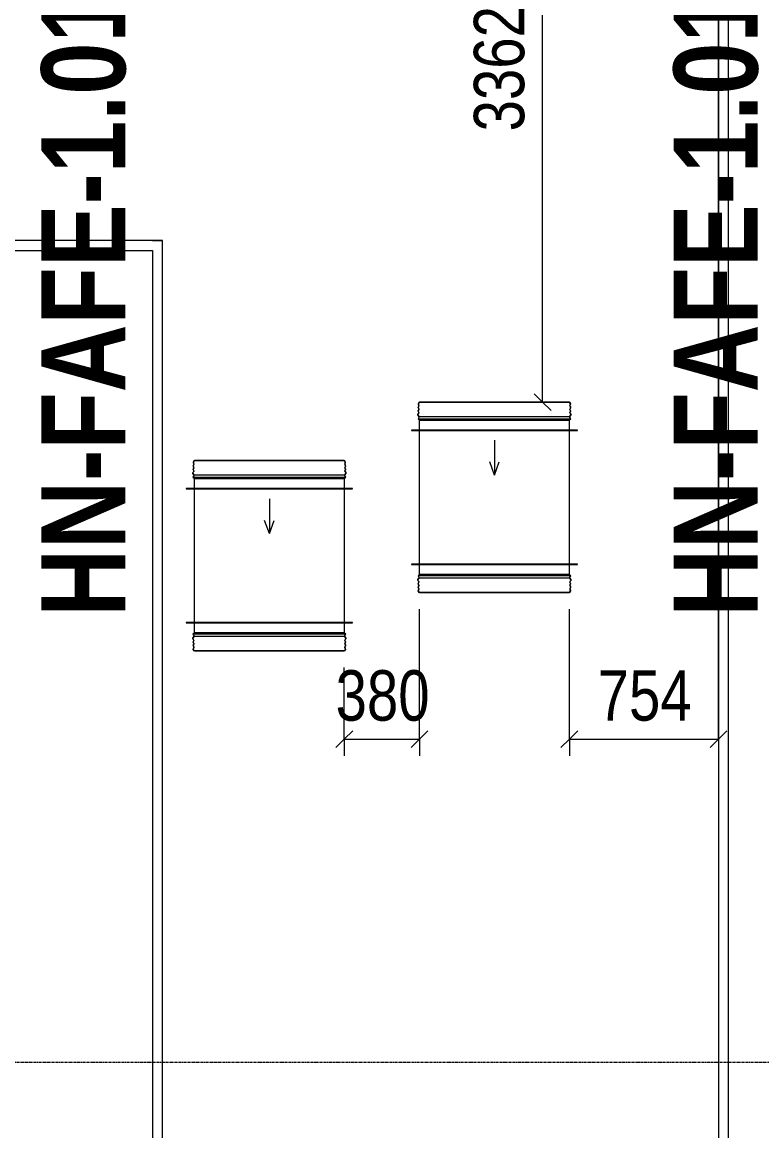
# Model space of a CAD drawing. Header units: millimetres. Extents: x -22227 to 20164, y 15335 to 61747.
# Drawn here: x 5268 to 9008, y 51092 to 56696 of the extents above; entities that cross this region are included whole.
import ezdxf

# ---------------------------------------------------------------- set-up
doc = ezdxf.new("R2010")
doc.units = ezdxf.units.MM
doc.linetypes.add('Grid Line', pattern=[22.225, 12.7, -3.175, 3.175, -3.175])
for name, color, linetype, lineweight in [('A-ANNO-DIMS', 7, 'Continuous', 9), ('A-ANNO-DIMS-170', 7, 'Continuous', 9), ('A-DETL-THIN', 7, 'Continuous', 9), ('A-WALL', 7, 'Continuous', 9), ('G-ANNO-TEXT', 7, 'Continuous', 9), ('M-EQPM', 7, 'Continuous', 5), ('S-GRID', 7, 'Continuous', 9)]:
    doc.layers.add(name, color=color, linetype=linetype, lineweight=lineweight)
doc.styles.add('Arial_4', font='arial.ttf', dxfattribs={"width": 0.8, "height": 255})
doc.styles.add('Arial_B', font='arialbd.ttf', dxfattribs={"width": 0.8, "height": 425})
doc.dimstyles.new('AK_DIM_2_0_Arial_đỏ', dxfattribs={"dimscale": 304.8, "dimtxt": 260.166147, "dimasz": 0.278871, "dimexe": 0.278871, "dimexo": 0.278871, "dimgap": 0.055774, "dimtad": 1, "dimdec": 0, "dimzin": 0, "dimdsep": 46, "dimtxsty": 'Arial_4', "dimblk1": 'OBLIQUE', "dimblk2": 'OBLIQUE', "dimsah": 1, "dimcen": 0.09, "dimadec": 0, "dimazin": 0, "dimtfac": 1, "dimtdec": 4, "dimtix": 1, "dimtmove": 0, "dimatfit": 3, "dimfxl": 1, "dimtvp": 1, "dimtolj": 1, "dimtzin": 0, "dimarcsym": 2})

# ---------------------------------------------------------------- blocks, each defined once
blk = doc.blocks.new('AK-SGS-M3-A_rvt-1-MẶT BẰNG BỐ TRÍ THIẾT BỊ')
at = {"layer": 'A-WALL', "color": 253, "true_color": 0xaaaaaa}
for p, q in [((8788.9, 58116.9), (8788.9, 45066.9)), ((8838.9, 46716.5), (8838.9, 57756.9)), ((5926.4, 55591.9), (3067.8, 55591.9)), ((5976.4, 55591.9), (5926.4, 55591.9)), ((5976.4, 49826.9), (5976.4, 55591.9)), ((3067.8, 55541.9), (5926.4, 55541.9)), ((5926.4, 55541.9), (5926.4, 46393.2))]:
    blk.add_line(p, q, dxfattribs=at)
at = {"layer": 'A-WALL', "color": 254, "true_color": 0xcccccc}
for p, q in [((8788.9, 58116.9), (8788.9, 45066.9)), ((8838.9, 46716.5), (8838.9, 57756.9)), ((5926.4, 55591.9), (3067.8, 55591.9)), ((5926.4, 55591.9), (5976.4, 55591.9)), ((5976.4, 49826.9), (5976.4, 55591.9)), ((3067.8, 55541.9), (5926.4, 55541.9)), ((5926.4, 55541.9), (5926.4, 46393.2))]:
    blk.add_line(p, q, dxfattribs=at)
blk = doc.blocks.new('03_DSC_Fan _axial_ - 760X780-1828072-MẶT BẰNG BỐ TRÍ THIẾT BỊ')
at = {"layer": 'M-EQPM', "color": 4, "true_color": 0x00ffff}
for p, q in [((52, 420), (50, 420)), ((50, 420), (50, -420)), ((50, 420), (50, -420)), ((52, -420), (52, 420)), ((52, -420), (52, 420)), ((730, 420), (728, 420)), ((728, 420), (728, -420)), ((728, 420), (728, -420)), ((730, -420), (730, 420)), ((730, -420), (730, 420)), ((-90.6, -380.4), (-90.6, 380.4)), ((-90.6, -380.4), (-90.6, 380.4)), ((-90.6, 379), (-90.6, -379)), ((-90.6, 379), (-90.6, -379)), ((-7.2, 386.2), (-17.4, 380.4)), ((-17.4, 380.4), (-17.4, -380.4)), ((-17.4, 380.4), (-17.4, -380.4)), ((0, 379), (-7.2, 386.2)), ((-7.2, -386.2), (-7.2, 386.2)), ((-7.2, -386.2), (-7.2, 386.2)), ((780, 380), (0, 380)), ((0, 380), (0, -380)), ((0, 380), (0, -380)), ((0, 379), (0, -379)), ((0, 379), (0, -379)), ((0, -378), (0, 378)), ((0, -378), (0, 378)), ((50, -379), (50, 379)), ((50, -379), (50, 379)), ((52, 379), (52, -379)), ((52, 379), (52, -379)), ((728, -379), (728, 379)), ((728, -379), (728, 379)), ((730, 379), (730, -379)), ((730, 379), (730, -379)), ((787.2, 386.2), (780, 379)), ((780, -380), (780, 380)), ((780, -380), (780, 380)), ((780, -379), (780, 379)), ((780, -379), (780, 379)), ((780, 378), (780, -378)), ((780, 378), (780, -378)), ((797.4, 380.4), (787.2, 386.2)), ((787.2, 386.2), (787.2, -386.2)), ((787.2, 386.2), (787.2, -386.2)), ((797.4, -380.4), (797.4, 380.4)), ((797.4, -380.4), (797.4, 380.4)), ((870.6, 380.4), (870.6, -380.4)), ((870.6, 380.4), (870.6, -380.4)), ((870.6, -379), (870.6, 379)), ((870.6, -379), (870.6, 379)), ((102, 0), (277.3, 0)), ((277.3, 0), (211.5, 23.9)), ((277.3, 0), (211.5, -23.9)), ((-17.4, -380.4), (-7.2, -386.2)), ((-7.2, -386.2), (0, -379)), ((0, -380), (780, -380)), ((780, -379), (787.2, -386.2)), ((787.2, -386.2), (797.4, -380.4)), ((50, -420), (52, -420)), ((728, -420), (730, -420))]:
    blk.add_line(p, q, dxfattribs=at)
at = {"layer": 'M-EQPM', "color": 4, "true_color": 0x00ffff, "flags": 128}
for points in [[(-90.6, 380.4), (-83, 384.1), (-77.7, 383.5), (-74.7, 382.2), (-72.9, 381.8), (-70.9, 382.5), (-68.4, 384), (-65.1, 384.9), (-61.3, 384.3), (-57.4, 382.9), (-54.2, 381.9), (-52.1, 382.2), (-50.4, 383.4), (-48.5, 384.7), (-45.8, 385.1), (-42.3, 383.7), (-38.9, 381.9), (-36.8, 381.6), (-34.9, 382.9), (-32.2, 385.6), (-29.5, 387.5), (-26, 386.4), (-17.4, 380.4)], [(-17.4, 380.4), (-26, 386.4), (-29.5, 387.5), (-32.2, 385.6), (-34.9, 382.9), (-36.8, 381.6), (-38.9, 381.9), (-42.3, 383.7), (-45.8, 385.1), (-48.5, 384.7), (-50.4, 383.4), (-52.1, 382.2), (-54.2, 381.9), (-57.4, 382.9), (-61.3, 384.3), (-65.1, 384.9), (-68.4, 384), (-70.9, 382.5), (-72.9, 381.8), (-74.7, 382.2), (-77.7, 383.5), (-83, 384.1), (-90.6, 380.4)], [(-50.8, 383.1), (-49.4, 384.2), (-48.6, 384.7), (-47.9, 385), (-47.2, 385.1), (-46.6, 385.2), (-45.9, 385.1), (-44.5, 384.8), (-37.4, 381.5), (-37, 381.5), (-36.5, 381.7), (-36.1, 381.9), (-35.2, 382.7), (-31.1, 386.5), (-30.1, 387.2), (-29.8, 387.4)], [(797.4, 380.4), (806.1, 386.4), (809.6, 387.5), (812.3, 385.5), (815, 382.9), (816.9, 381.5), (819, 381.9), (822.4, 383.8), (826, 385.1), (828.6, 384.7), (830.5, 383.3), (832.2, 382.2), (834.4, 381.9), (837.7, 383), (841.6, 384.4), (845.4, 384.9), (848.6, 383.9), (851.1, 382.4), (853, 381.7), (854.9, 382.4), (858, 383.9), (863.2, 384.7), (870.6, 380.4)], [(870.6, 380.4), (863.2, 384.7), (858, 383.9), (854.9, 382.4), (853, 381.7), (851.1, 382.4), (848.6, 383.9), (845.4, 384.9), (841.6, 384.4), (837.7, 383), (834.4, 381.9), (832.2, 382.2), (830.5, 383.3), (828.6, 384.7), (826, 385.1), (822.4, 383.8), (819, 381.9), (816.9, 381.5), (815, 382.9), (812.3, 385.5), (809.6, 387.5), (806.1, 386.4), (797.4, 380.4)], [(834.4, 381.9), (835.9, 382.3), (840.9, 384.2), (844.1, 384.9), (846, 384.8), (847.6, 384.3), (851.2, 382.4), (852.3, 381.9), (852.8, 381.7), (853.2, 381.8), (853.7, 381.9), (855.9, 382.9), (858.2, 384), (859.2, 384.4)], [(-17.4, -380.4), (-26, -386.4), (-29.5, -387.5), (-32.2, -385.6), (-34.9, -382.9), (-36.8, -381.6), (-38.9, -381.9), (-42.3, -383.7), (-45.8, -385.1), (-48.5, -384.7), (-50.4, -383.4), (-52.1, -382.2), (-54.2, -381.9), (-57.4, -382.9), (-61.3, -384.3), (-65.1, -384.9), (-68.4, -384), (-70.9, -382.5), (-72.9, -381.8), (-74.7, -382.2), (-77.7, -383.5), (-83, -384.1), (-90.6, -380.4)], [(-90.6, -380.4), (-83, -384.1), (-77.7, -383.5), (-74.7, -382.2), (-72.9, -381.8), (-70.9, -382.5), (-68.4, -384), (-65.1, -384.9), (-61.3, -384.3), (-57.4, -382.9), (-54.2, -381.9), (-52.1, -382.2), (-50.4, -383.4), (-48.5, -384.7), (-45.8, -385.1), (-42.3, -383.7), (-38.9, -381.9), (-36.8, -381.6), (-34.9, -382.9), (-32.2, -385.6), (-29.5, -387.5), (-26, -386.4), (-17.4, -380.4)], [(-50.8, -383.1), (-49.4, -384.2), (-48.6, -384.7), (-47.9, -385), (-47.2, -385.1), (-46.6, -385.2), (-45.9, -385.1), (-44.5, -384.8), (-37.4, -381.5), (-37, -381.5), (-36.5, -381.7), (-36.1, -381.9), (-35.2, -382.7), (-31.1, -386.5), (-30.1, -387.2), (-29.8, -387.4)], [(870.6, -380.4), (863.2, -384.7), (858, -383.9), (854.9, -382.4), (853, -381.7), (851.1, -382.4), (848.6, -383.9), (845.4, -384.9), (841.6, -384.4), (837.7, -383), (834.4, -381.9), (832.2, -382.2), (830.5, -383.3), (828.6, -384.7), (826, -385.1), (822.4, -383.8), (819, -381.9), (816.9, -381.5), (815, -382.9), (812.3, -385.5), (809.6, -387.5), (806.1, -386.4), (797.4, -380.4)], [(797.4, -380.4), (806.1, -386.4), (809.6, -387.5), (812.3, -385.5), (815, -382.9), (816.9, -381.5), (819, -381.9), (822.4, -383.8), (826, -385.1), (828.6, -384.7), (830.5, -383.3), (832.2, -382.2), (834.4, -381.9), (837.7, -383), (841.6, -384.4), (845.4, -384.9), (848.6, -383.9), (851.1, -382.4), (853, -381.7), (854.9, -382.4), (858, -383.9), (863.2, -384.7), (870.6, -380.4)], [(834.4, -381.9), (835.9, -382.3), (840.9, -384.2), (844.1, -384.9), (846, -384.8), (847.6, -384.3), (851.2, -382.4), (852.3, -381.9), (852.8, -381.7), (853.2, -381.8), (853.7, -381.9), (855.9, -382.9), (858.2, -384), (859.2, -384.4)]]:
    blk.add_lwpolyline(points, dxfattribs=at)
blk = doc.blocks.new('03_DSC_Fan _axial_ - 760X780-V164-MẶT BẰNG BỐ TRÍ THIẾT BỊ')
at = {"layer": 'A-DETL-THIN', "color": 4, "true_color": 0x00ffff}
for p, q in [((-30.1, 387.2), (-29.8, 387.4)), ((-30.1, -387.2), (-29.8, -387.4))]:
    blk.add_line(p, q, dxfattribs=at)
at = {"layer": 'M-EQPM', "color": 4, "true_color": 0x00ffff}
for p, q in [((52, 420), (50, 420)), ((50, 420), (50, -420)), ((50, 420), (50, -420)), ((52, -420), (52, 420)), ((52, -420), (52, 420)), ((730, 420), (728, 420)), ((728, 420), (728, -420)), ((728, 420), (728, -420)), ((730, -420), (730, 420)), ((730, -420), (730, 420)), ((-90.6, -380.4), (-90.6, 380.4)), ((-90.6, -380.4), (-90.6, 380.4)), ((-90.6, 379), (-90.6, -379)), ((-90.6, 379), (-90.6, -379)), ((-7.2, 386.2), (-17.4, 380.4)), ((-17.4, 380.4), (-17.4, -380.4)), ((-17.4, 380.4), (-17.4, -380.4)), ((0, 379), (-7.2, 386.2)), ((-7.2, -386.2), (-7.2, 386.2)), ((-7.2, -386.2), (-7.2, 386.2)), ((780, 380), (0, 380)), ((0, 380), (0, -380)), ((0, 380), (0, -380)), ((0, 379), (0, -379)), ((0, 379), (0, -379)), ((0, -378), (0, 378)), ((0, -378), (0, 378)), ((50, -379), (50, 379)), ((50, -379), (50, 379)), ((52, 379), (52, -379)), ((52, 379), (52, -379)), ((728, -379), (728, 379)), ((728, -379), (728, 379)), ((730, 379), (730, -379)), ((730, 379), (730, -379)), ((787.2, 386.2), (780, 379)), ((780, -380), (780, 380)), ((780, -380), (780, 380)), ((780, -379), (780, 379)), ((780, -379), (780, 379)), ((780, 378), (780, -378)), ((780, 378), (780, -378)), ((797.4, 380.4), (787.2, 386.2)), ((787.2, 386.2), (787.2, -386.2)), ((787.2, 386.2), (787.2, -386.2)), ((797.4, -380.4), (797.4, 380.4)), ((797.4, -380.4), (797.4, 380.4)), ((870.6, 380.4), (870.6, -380.4)), ((870.6, 380.4), (870.6, -380.4)), ((870.6, -379), (870.6, 379)), ((870.6, -379), (870.6, 379)), ((102, 0), (277.3, 0)), ((277.3, 0), (211.5, 23.9)), ((277.3, 0), (211.5, -23.9)), ((-17.4, -380.4), (-7.2, -386.2)), ((-7.2, -386.2), (0, -379)), ((0, -380), (780, -380)), ((780, -379), (787.2, -386.2)), ((787.2, -386.2), (797.4, -380.4)), ((50, -420), (52, -420)), ((728, -420), (730, -420))]:
    blk.add_line(p, q, dxfattribs=at)
at = {"layer": 'M-EQPM', "color": 4, "true_color": 0x00ffff, "flags": 128}
for points in [[(-90.6, 380.4), (-83, 384.1), (-77.7, 383.5), (-74.7, 382.2), (-72.9, 381.8), (-70.9, 382.5), (-68.4, 384), (-65.1, 384.9), (-61.3, 384.3), (-57.4, 382.9), (-54.2, 381.9), (-52.1, 382.2), (-50.4, 383.4), (-48.5, 384.7), (-45.8, 385.1), (-42.3, 383.7), (-38.9, 381.9), (-36.8, 381.6), (-34.9, 382.9), (-32.2, 385.6), (-29.5, 387.5), (-26, 386.4), (-17.4, 380.4)], [(-17.4, 380.4), (-26, 386.4), (-29.5, 387.5), (-32.2, 385.6), (-34.9, 382.9), (-36.8, 381.6), (-38.9, 381.9), (-42.3, 383.7), (-45.8, 385.1), (-48.5, 384.7), (-50.4, 383.4), (-52.1, 382.2), (-54.2, 381.9), (-57.4, 382.9), (-61.3, 384.3), (-65.1, 384.9), (-68.4, 384), (-70.9, 382.5), (-72.9, 381.8), (-74.7, 382.2), (-77.7, 383.5), (-83, 384.1), (-90.6, 380.4)], [(-50.8, 383.1), (-49.4, 384.2), (-48.6, 384.7), (-47.9, 385), (-47.2, 385.1), (-46.6, 385.2), (-45.9, 385.1), (-44.5, 384.8), (-37.4, 381.5), (-37, 381.5), (-36.5, 381.7), (-36.1, 381.9), (-35.2, 382.7), (-31.1, 386.5), (-30.1, 387.2), (-29.8, 387.4)], [(797.4, 380.4), (806.1, 386.4), (809.6, 387.5), (812.3, 385.5), (815, 382.9), (816.9, 381.5), (819, 381.9), (822.4, 383.8), (826, 385.1), (828.6, 384.7), (830.5, 383.3), (832.2, 382.2), (834.4, 381.9), (837.7, 383), (841.6, 384.4), (845.4, 384.9), (848.6, 383.9), (851.1, 382.4), (853, 381.7), (854.9, 382.4), (858, 383.9), (863.2, 384.7), (870.6, 380.4)], [(870.6, 380.4), (863.2, 384.7), (858, 383.9), (854.9, 382.4), (853, 381.7), (851.1, 382.4), (848.6, 383.9), (845.4, 384.9), (841.6, 384.4), (837.7, 383), (834.4, 381.9), (832.2, 382.2), (830.5, 383.3), (828.6, 384.7), (826, 385.1), (822.4, 383.8), (819, 381.9), (816.9, 381.5), (815, 382.9), (812.3, 385.5), (809.6, 387.5), (806.1, 386.4), (797.4, 380.4)], [(834.4, 381.9), (835.9, 382.3), (840.9, 384.2), (844.1, 384.9), (846, 384.8), (847.6, 384.3), (851.2, 382.4), (852.3, 381.9), (852.8, 381.7), (853.2, 381.8), (853.7, 381.9), (855.9, 382.9), (858.2, 384), (859.2, 384.4)], [(-17.4, -380.4), (-26, -386.4), (-29.5, -387.5), (-32.2, -385.6), (-34.9, -382.9), (-36.8, -381.6), (-38.9, -381.9), (-42.3, -383.7), (-45.8, -385.1), (-48.5, -384.7), (-50.4, -383.4), (-52.1, -382.2), (-54.2, -381.9), (-57.4, -382.9), (-61.3, -384.3), (-65.1, -384.9), (-68.4, -384), (-70.9, -382.5), (-72.9, -381.8), (-74.7, -382.2), (-77.7, -383.5), (-83, -384.1), (-90.6, -380.4)], [(-90.6, -380.4), (-83, -384.1), (-77.7, -383.5), (-74.7, -382.2), (-72.9, -381.8), (-70.9, -382.5), (-68.4, -384), (-65.1, -384.9), (-61.3, -384.3), (-57.4, -382.9), (-54.2, -381.9), (-52.1, -382.2), (-50.4, -383.4), (-48.5, -384.7), (-45.8, -385.1), (-42.3, -383.7), (-38.9, -381.9), (-36.8, -381.6), (-34.9, -382.9), (-32.2, -385.6), (-29.5, -387.5), (-26, -386.4), (-17.4, -380.4)], [(-50.8, -383.1), (-49.4, -384.2), (-48.6, -384.7), (-47.9, -385), (-47.2, -385.1), (-46.6, -385.2), (-45.9, -385.1), (-44.5, -384.8), (-37.4, -381.5), (-37, -381.5), (-36.5, -381.7), (-36.1, -381.9), (-35.2, -382.7), (-31.1, -386.5), (-30.1, -387.2), (-29.8, -387.4)], [(870.6, -380.4), (863.2, -384.7), (858, -383.9), (854.9, -382.4), (853, -381.7), (851.1, -382.4), (848.6, -383.9), (845.4, -384.9), (841.6, -384.4), (837.7, -383), (834.4, -381.9), (832.2, -382.2), (830.5, -383.3), (828.6, -384.7), (826, -385.1), (822.4, -383.8), (819, -381.9), (816.9, -381.5), (815, -382.9), (812.3, -385.5), (809.6, -387.5), (806.1, -386.4), (797.4, -380.4)], [(797.4, -380.4), (806.1, -386.4), (809.6, -387.5), (812.3, -385.5), (815, -382.9), (816.9, -381.5), (819, -381.9), (822.4, -383.8), (826, -385.1), (828.6, -384.7), (830.5, -383.3), (832.2, -382.2), (834.4, -381.9), (837.7, -383), (841.6, -384.4), (845.4, -384.9), (848.6, -383.9), (851.1, -382.4), (853, -381.7), (854.9, -382.4), (858, -383.9), (863.2, -384.7), (870.6, -380.4)], [(834.4, -381.9), (835.9, -382.3), (840.9, -384.2), (844.1, -384.9), (846, -384.8), (847.6, -384.3), (851.2, -382.4), (852.3, -381.9), (852.8, -381.7), (853.2, -381.8), (853.7, -381.9), (855.9, -382.9), (858.2, -384), (859.2, -384.4)]]:
    blk.add_lwpolyline(points, dxfattribs=at)
blk = doc.blocks.new('03_DSC_Fan _axial_ - 760X780-V173-MẶT BẰNG BỐ TRÍ THIẾT BỊ')
at = {"layer": 'A-DETL-THIN', "color": 4, "true_color": 0x00ffff}
for p, q in [((-30.1, 387.2), (-29.8, 387.4)), ((-30.1, -387.2), (-29.8, -387.4))]:
    blk.add_line(p, q, dxfattribs=at)
at = {"layer": 'M-EQPM', "color": 4, "true_color": 0x00ffff}
for p, q in [((52, 420), (50, 420)), ((50, 420), (50, -420)), ((50, 420), (50, -420)), ((52, 420), (50, 420)), ((50, 420), (50, -420)), ((50, 420), (50, -420)), ((52, -420), (52, 420)), ((52, -420), (52, 420)), ((52, -420), (52, 420)), ((52, -420), (52, 420)), ((730, 420), (728, 420)), ((728, 420), (728, -420)), ((728, 420), (728, -420)), ((730, 420), (728, 420)), ((728, 420), (728, -420)), ((728, 420), (728, -420)), ((730, -420), (730, 420)), ((730, -420), (730, 420)), ((730, -420), (730, 420)), ((730, -420), (730, 420)), ((-90.6, -380.4), (-90.6, 380.4)), ((-90.6, -380.4), (-90.6, 380.4)), ((-90.6, -380.4), (-90.6, 380.4)), ((-90.6, -380.4), (-90.6, 380.4)), ((-90.6, 379), (-90.6, -379)), ((-90.6, 379), (-90.6, -379)), ((-90.6, 379), (-90.6, -379)), ((-90.6, 379), (-90.6, -379)), ((-7.2, 386.2), (-17.4, 380.4)), ((-7.2, 386.2), (-17.4, 380.4)), ((-17.4, 380.4), (-17.4, -380.4)), ((-17.4, 380.4), (-17.4, -380.4)), ((-17.4, 380.4), (-17.4, -380.4)), ((-17.4, 380.4), (-17.4, -380.4)), ((0, 379), (-7.2, 386.2)), ((-7.2, -386.2), (-7.2, 386.2)), ((-7.2, -386.2), (-7.2, 386.2)), ((0, 379), (-7.2, 386.2)), ((-7.2, -386.2), (-7.2, 386.2)), ((-7.2, -386.2), (-7.2, 386.2)), ((780, 380), (0, 380)), ((0, 380), (0, -380)), ((0, 380), (0, -380)), ((780, 380), (0, 380)), ((0, 380), (0, -380)), ((0, 380), (0, -380)), ((0, 379), (0, -379)), ((0, 379), (0, -379)), ((0, 379), (0, -379)), ((0, 379), (0, -379)), ((0, -378), (0, 378)), ((0, -378), (0, 378)), ((0, -378), (0, 378)), ((0, -378), (0, 378)), ((50, -379), (50, 379)), ((50, -379), (50, 379)), ((50, -379), (50, 379)), ((50, -379), (50, 379)), ((52, 379), (52, -379)), ((52, 379), (52, -379)), ((52, 379), (52, -379)), ((52, 379), (52, -379)), ((728, -379), (728, 379)), ((728, -379), (728, 379)), ((728, -379), (728, 379)), ((728, -379), (728, 379)), ((730, 379), (730, -379)), ((730, 379), (730, -379)), ((730, 379), (730, -379)), ((730, 379), (730, -379)), ((787.2, 386.2), (780, 379)), ((787.2, 386.2), (780, 379)), ((780, -380), (780, 380)), ((780, -380), (780, 380)), ((780, -380), (780, 380)), ((780, -380), (780, 380)), ((780, -379), (780, 379)), ((780, -379), (780, 379)), ((780, -379), (780, 379)), ((780, -379), (780, 379)), ((780, 378), (780, -378)), ((780, 378), (780, -378)), ((780, 378), (780, -378)), ((780, 378), (780, -378)), ((797.4, 380.4), (787.2, 386.2)), ((787.2, 386.2), (787.2, -386.2)), ((787.2, 386.2), (787.2, -386.2)), ((797.4, 380.4), (787.2, 386.2)), ((787.2, 386.2), (787.2, -386.2)), ((787.2, 386.2), (787.2, -386.2)), ((797.4, -380.4), (797.4, 380.4)), ((797.4, -380.4), (797.4, 380.4)), ((797.4, -380.4), (797.4, 380.4)), ((797.4, -380.4), (797.4, 380.4)), ((870.6, 380.4), (870.6, -380.4)), ((870.6, 380.4), (870.6, -380.4)), ((870.6, 380.4), (870.6, -380.4)), ((870.6, 380.4), (870.6, -380.4)), ((870.6, -379), (870.6, 379)), ((870.6, -379), (870.6, 379)), ((870.6, -379), (870.6, 379)), ((870.6, -379), (870.6, 379)), ((102, 0), (277.3, 0)), ((102, 0), (277.3, 0)), ((277.3, 0), (211.5, 23.9)), ((277.3, 0), (211.5, 23.9)), ((277.3, 0), (211.5, -23.9)), ((277.3, 0), (211.5, -23.9)), ((-17.4, -380.4), (-7.2, -386.2)), ((-17.4, -380.4), (-7.2, -386.2)), ((-7.2, -386.2), (0, -379)), ((-7.2, -386.2), (0, -379)), ((0, -380), (780, -380)), ((0, -380), (780, -380)), ((780, -379), (787.2, -386.2)), ((780, -379), (787.2, -386.2)), ((787.2, -386.2), (797.4, -380.4)), ((787.2, -386.2), (797.4, -380.4)), ((50, -420), (52, -420)), ((50, -420), (52, -420)), ((728, -420), (730, -420)), ((728, -420), (730, -420))]:
    blk.add_line(p, q, dxfattribs=at)
at = {"layer": 'M-EQPM', "color": 4, "true_color": 0x00ffff, "flags": 128}
for points in [[(-90.6, 380.4), (-83, 384.1), (-77.7, 383.5), (-74.7, 382.2), (-72.9, 381.8), (-70.9, 382.5), (-68.4, 384), (-65.1, 384.9), (-61.3, 384.3), (-57.4, 382.9), (-54.2, 381.9), (-52.1, 382.2), (-50.4, 383.4), (-48.5, 384.7), (-45.8, 385.1), (-42.3, 383.7), (-38.9, 381.9), (-36.8, 381.6), (-34.9, 382.9), (-32.2, 385.6), (-29.5, 387.5), (-26, 386.4), (-17.4, 380.4)], [(-17.4, 380.4), (-26, 386.4), (-29.5, 387.5), (-32.2, 385.6), (-34.9, 382.9), (-36.8, 381.6), (-38.9, 381.9), (-42.3, 383.7), (-45.8, 385.1), (-48.5, 384.7), (-50.4, 383.4), (-52.1, 382.2), (-54.2, 381.9), (-57.4, 382.9), (-61.3, 384.3), (-65.1, 384.9), (-68.4, 384), (-70.9, 382.5), (-72.9, 381.8), (-74.7, 382.2), (-77.7, 383.5), (-83, 384.1), (-90.6, 380.4)], [(-90.6, 380.4), (-83, 384.1), (-77.7, 383.5), (-74.7, 382.2), (-72.9, 381.8), (-70.9, 382.5), (-68.4, 384), (-65.1, 384.9), (-61.3, 384.3), (-57.4, 382.9), (-54.2, 381.9), (-52.1, 382.2), (-50.4, 383.4), (-48.5, 384.7), (-45.8, 385.1), (-42.3, 383.7), (-38.9, 381.9), (-36.8, 381.6), (-34.9, 382.9), (-32.2, 385.6), (-29.5, 387.5), (-26, 386.4), (-17.4, 380.4)], [(-17.4, 380.4), (-26, 386.4), (-29.5, 387.5), (-32.2, 385.6), (-34.9, 382.9), (-36.8, 381.6), (-38.9, 381.9), (-42.3, 383.7), (-45.8, 385.1), (-48.5, 384.7), (-50.4, 383.4), (-52.1, 382.2), (-54.2, 381.9), (-57.4, 382.9), (-61.3, 384.3), (-65.1, 384.9), (-68.4, 384), (-70.9, 382.5), (-72.9, 381.8), (-74.7, 382.2), (-77.7, 383.5), (-83, 384.1), (-90.6, 380.4)], [(-50.8, 383.1), (-49.4, 384.2), (-48.6, 384.7), (-47.9, 385), (-47.2, 385.1), (-46.6, 385.2), (-45.9, 385.1), (-44.5, 384.8), (-37.4, 381.5), (-37, 381.5), (-36.5, 381.7), (-36.1, 381.9), (-35.2, 382.7), (-31.1, 386.5), (-30.1, 387.2), (-29.8, 387.4)], [(-50.8, 383.1), (-49.4, 384.2), (-48.6, 384.7), (-47.9, 385), (-47.2, 385.1), (-46.6, 385.2), (-45.9, 385.1), (-44.5, 384.8), (-37.4, 381.5), (-37, 381.5), (-36.5, 381.7), (-36.1, 381.9), (-35.2, 382.7), (-31.1, 386.5), (-30.1, 387.2), (-29.8, 387.4)], [(797.4, 380.4), (806.1, 386.4), (809.6, 387.5), (812.3, 385.5), (815, 382.9), (816.9, 381.5), (819, 381.9), (822.4, 383.8), (826, 385.1), (828.6, 384.7), (830.5, 383.3), (832.2, 382.2), (834.4, 381.9), (837.7, 383), (841.6, 384.4), (845.4, 384.9), (848.6, 383.9), (851.1, 382.4), (853, 381.7), (854.9, 382.4), (858, 383.9), (863.2, 384.7), (870.6, 380.4)], [(870.6, 380.4), (863.2, 384.7), (858, 383.9), (854.9, 382.4), (853, 381.7), (851.1, 382.4), (848.6, 383.9), (845.4, 384.9), (841.6, 384.4), (837.7, 383), (834.4, 381.9), (832.2, 382.2), (830.5, 383.3), (828.6, 384.7), (826, 385.1), (822.4, 383.8), (819, 381.9), (816.9, 381.5), (815, 382.9), (812.3, 385.5), (809.6, 387.5), (806.1, 386.4), (797.4, 380.4)], [(797.4, 380.4), (806.1, 386.4), (809.6, 387.5), (812.3, 385.5), (815, 382.9), (816.9, 381.5), (819, 381.9), (822.4, 383.8), (826, 385.1), (828.6, 384.7), (830.5, 383.3), (832.2, 382.2), (834.4, 381.9), (837.7, 383), (841.6, 384.4), (845.4, 384.9), (848.6, 383.9), (851.1, 382.4), (853, 381.7), (854.9, 382.4), (858, 383.9), (863.2, 384.7), (870.6, 380.4)], [(870.6, 380.4), (863.2, 384.7), (858, 383.9), (854.9, 382.4), (853, 381.7), (851.1, 382.4), (848.6, 383.9), (845.4, 384.9), (841.6, 384.4), (837.7, 383), (834.4, 381.9), (832.2, 382.2), (830.5, 383.3), (828.6, 384.7), (826, 385.1), (822.4, 383.8), (819, 381.9), (816.9, 381.5), (815, 382.9), (812.3, 385.5), (809.6, 387.5), (806.1, 386.4), (797.4, 380.4)], [(834.4, 381.9), (835.9, 382.3), (840.9, 384.2), (844.1, 384.9), (846, 384.8), (847.6, 384.3), (851.2, 382.4), (852.3, 381.9), (852.8, 381.7), (853.2, 381.8), (853.7, 381.9), (855.9, 382.9), (858.2, 384), (859.2, 384.4)], [(834.4, 381.9), (835.9, 382.3), (840.9, 384.2), (844.1, 384.9), (846, 384.8), (847.6, 384.3), (851.2, 382.4), (852.3, 381.9), (852.8, 381.7), (853.2, 381.8), (853.7, 381.9), (855.9, 382.9), (858.2, 384), (859.2, 384.4)], [(-17.4, -380.4), (-26, -386.4), (-29.5, -387.5), (-32.2, -385.6), (-34.9, -382.9), (-36.8, -381.6), (-38.9, -381.9), (-42.3, -383.7), (-45.8, -385.1), (-48.5, -384.7), (-50.4, -383.4), (-52.1, -382.2), (-54.2, -381.9), (-57.4, -382.9), (-61.3, -384.3), (-65.1, -384.9), (-68.4, -384), (-70.9, -382.5), (-72.9, -381.8), (-74.7, -382.2), (-77.7, -383.5), (-83, -384.1), (-90.6, -380.4)], [(-90.6, -380.4), (-83, -384.1), (-77.7, -383.5), (-74.7, -382.2), (-72.9, -381.8), (-70.9, -382.5), (-68.4, -384), (-65.1, -384.9), (-61.3, -384.3), (-57.4, -382.9), (-54.2, -381.9), (-52.1, -382.2), (-50.4, -383.4), (-48.5, -384.7), (-45.8, -385.1), (-42.3, -383.7), (-38.9, -381.9), (-36.8, -381.6), (-34.9, -382.9), (-32.2, -385.6), (-29.5, -387.5), (-26, -386.4), (-17.4, -380.4)], [(-17.4, -380.4), (-26, -386.4), (-29.5, -387.5), (-32.2, -385.6), (-34.9, -382.9), (-36.8, -381.6), (-38.9, -381.9), (-42.3, -383.7), (-45.8, -385.1), (-48.5, -384.7), (-50.4, -383.4), (-52.1, -382.2), (-54.2, -381.9), (-57.4, -382.9), (-61.3, -384.3), (-65.1, -384.9), (-68.4, -384), (-70.9, -382.5), (-72.9, -381.8), (-74.7, -382.2), (-77.7, -383.5), (-83, -384.1), (-90.6, -380.4)], [(-90.6, -380.4), (-83, -384.1), (-77.7, -383.5), (-74.7, -382.2), (-72.9, -381.8), (-70.9, -382.5), (-68.4, -384), (-65.1, -384.9), (-61.3, -384.3), (-57.4, -382.9), (-54.2, -381.9), (-52.1, -382.2), (-50.4, -383.4), (-48.5, -384.7), (-45.8, -385.1), (-42.3, -383.7), (-38.9, -381.9), (-36.8, -381.6), (-34.9, -382.9), (-32.2, -385.6), (-29.5, -387.5), (-26, -386.4), (-17.4, -380.4)], [(-50.8, -383.1), (-49.4, -384.2), (-48.6, -384.7), (-47.9, -385), (-47.2, -385.1), (-46.6, -385.2), (-45.9, -385.1), (-44.5, -384.8), (-37.4, -381.5), (-37, -381.5), (-36.5, -381.7), (-36.1, -381.9), (-35.2, -382.7), (-31.1, -386.5), (-30.1, -387.2), (-29.8, -387.4)], [(-50.8, -383.1), (-49.4, -384.2), (-48.6, -384.7), (-47.9, -385), (-47.2, -385.1), (-46.6, -385.2), (-45.9, -385.1), (-44.5, -384.8), (-37.4, -381.5), (-37, -381.5), (-36.5, -381.7), (-36.1, -381.9), (-35.2, -382.7), (-31.1, -386.5), (-30.1, -387.2), (-29.8, -387.4)], [(870.6, -380.4), (863.2, -384.7), (858, -383.9), (854.9, -382.4), (853, -381.7), (851.1, -382.4), (848.6, -383.9), (845.4, -384.9), (841.6, -384.4), (837.7, -383), (834.4, -381.9), (832.2, -382.2), (830.5, -383.3), (828.6, -384.7), (826, -385.1), (822.4, -383.8), (819, -381.9), (816.9, -381.5), (815, -382.9), (812.3, -385.5), (809.6, -387.5), (806.1, -386.4), (797.4, -380.4)], [(797.4, -380.4), (806.1, -386.4), (809.6, -387.5), (812.3, -385.5), (815, -382.9), (816.9, -381.5), (819, -381.9), (822.4, -383.8), (826, -385.1), (828.6, -384.7), (830.5, -383.3), (832.2, -382.2), (834.4, -381.9), (837.7, -383), (841.6, -384.4), (845.4, -384.9), (848.6, -383.9), (851.1, -382.4), (853, -381.7), (854.9, -382.4), (858, -383.9), (863.2, -384.7), (870.6, -380.4)], [(870.6, -380.4), (863.2, -384.7), (858, -383.9), (854.9, -382.4), (853, -381.7), (851.1, -382.4), (848.6, -383.9), (845.4, -384.9), (841.6, -384.4), (837.7, -383), (834.4, -381.9), (832.2, -382.2), (830.5, -383.3), (828.6, -384.7), (826, -385.1), (822.4, -383.8), (819, -381.9), (816.9, -381.5), (815, -382.9), (812.3, -385.5), (809.6, -387.5), (806.1, -386.4), (797.4, -380.4)], [(797.4, -380.4), (806.1, -386.4), (809.6, -387.5), (812.3, -385.5), (815, -382.9), (816.9, -381.5), (819, -381.9), (822.4, -383.8), (826, -385.1), (828.6, -384.7), (830.5, -383.3), (832.2, -382.2), (834.4, -381.9), (837.7, -383), (841.6, -384.4), (845.4, -384.9), (848.6, -383.9), (851.1, -382.4), (853, -381.7), (854.9, -382.4), (858, -383.9), (863.2, -384.7), (870.6, -380.4)], [(834.4, -381.9), (835.9, -382.3), (840.9, -384.2), (844.1, -384.9), (846, -384.8), (847.6, -384.3), (851.2, -382.4), (852.3, -381.9), (852.8, -381.7), (853.2, -381.8), (853.7, -381.9), (855.9, -382.9), (858.2, -384), (859.2, -384.4)], [(834.4, -381.9), (835.9, -382.3), (840.9, -384.2), (844.1, -384.9), (846, -384.8), (847.6, -384.3), (851.2, -382.4), (852.3, -381.9), (852.8, -381.7), (853.2, -381.8), (853.7, -381.9), (855.9, -382.9), (858.2, -384), (859.2, -384.4)]]:
    blk.add_lwpolyline(points, dxfattribs=at)
blk = doc.blocks.new('03_DSC_Fan _axial_ - 760X780-V178-MẶT BẰNG BỐ TRÍ THIẾT BỊ')
at = {"layer": 'A-DETL-THIN', "color": 4, "true_color": 0x00ffff}
for p, q in [((-30.1, 387.2), (-29.8, 387.4)), ((-30.1, 387.2), (-29.8, 387.4)), ((-30.1, -387.2), (-29.8, -387.4)), ((-30.1, -387.2), (-29.8, -387.4))]:
    blk.add_line(p, q, dxfattribs=at)
at = {"layer": 'M-EQPM', "color": 4, "true_color": 0x00ffff}
for p, q in [((52, 420), (50, 420)), ((50, 420), (50, -420)), ((50, 420), (50, -420)), ((52, 420), (50, 420)), ((50, 420), (50, -420)), ((50, 420), (50, -420)), ((52, -420), (52, 420)), ((52, -420), (52, 420)), ((52, -420), (52, 420)), ((52, -420), (52, 420)), ((730, 420), (728, 420)), ((728, 420), (728, -420)), ((728, 420), (728, -420)), ((730, 420), (728, 420)), ((728, 420), (728, -420)), ((728, 420), (728, -420)), ((730, -420), (730, 420)), ((730, -420), (730, 420)), ((730, -420), (730, 420)), ((730, -420), (730, 420)), ((-90.6, -380.4), (-90.6, 380.4)), ((-90.6, -380.4), (-90.6, 380.4)), ((-90.6, -380.4), (-90.6, 380.4)), ((-90.6, -380.4), (-90.6, 380.4)), ((-90.6, 379), (-90.6, -379)), ((-90.6, 379), (-90.6, -379)), ((-90.6, 379), (-90.6, -379)), ((-90.6, 379), (-90.6, -379)), ((-7.2, 386.2), (-17.4, 380.4)), ((-7.2, 386.2), (-17.4, 380.4)), ((-17.4, 380.4), (-17.4, -380.4)), ((-17.4, 380.4), (-17.4, -380.4)), ((-17.4, 380.4), (-17.4, -380.4)), ((-17.4, 380.4), (-17.4, -380.4)), ((0, 379), (-7.2, 386.2)), ((-7.2, -386.2), (-7.2, 386.2)), ((-7.2, -386.2), (-7.2, 386.2)), ((0, 379), (-7.2, 386.2)), ((-7.2, -386.2), (-7.2, 386.2)), ((-7.2, -386.2), (-7.2, 386.2)), ((780, 380), (0, 380)), ((0, 380), (0, -380)), ((0, 380), (0, -380)), ((780, 380), (0, 380)), ((0, 380), (0, -380)), ((0, 380), (0, -380)), ((0, 379), (0, -379)), ((0, 379), (0, -379)), ((0, 379), (0, -379)), ((0, 379), (0, -379)), ((0, -378), (0, 378)), ((0, -378), (0, 378)), ((0, -378), (0, 378)), ((0, -378), (0, 378)), ((50, -379), (50, 379)), ((50, -379), (50, 379)), ((50, -379), (50, 379)), ((50, -379), (50, 379)), ((52, 379), (52, -379)), ((52, 379), (52, -379)), ((52, 379), (52, -379)), ((52, 379), (52, -379)), ((728, -379), (728, 379)), ((728, -379), (728, 379)), ((728, -379), (728, 379)), ((728, -379), (728, 379)), ((730, 379), (730, -379)), ((730, 379), (730, -379)), ((730, 379), (730, -379)), ((730, 379), (730, -379)), ((787.2, 386.2), (780, 379)), ((787.2, 386.2), (780, 379)), ((780, -380), (780, 380)), ((780, -380), (780, 380)), ((780, -380), (780, 380)), ((780, -380), (780, 380)), ((780, -379), (780, 379)), ((780, -379), (780, 379)), ((780, -379), (780, 379)), ((780, -379), (780, 379)), ((780, 378), (780, -378)), ((780, 378), (780, -378)), ((780, 378), (780, -378)), ((780, 378), (780, -378)), ((797.4, 380.4), (787.2, 386.2)), ((787.2, 386.2), (787.2, -386.2)), ((787.2, 386.2), (787.2, -386.2)), ((797.4, 380.4), (787.2, 386.2)), ((787.2, 386.2), (787.2, -386.2)), ((787.2, 386.2), (787.2, -386.2)), ((797.4, -380.4), (797.4, 380.4)), ((797.4, -380.4), (797.4, 380.4)), ((797.4, -380.4), (797.4, 380.4)), ((797.4, -380.4), (797.4, 380.4)), ((870.6, 380.4), (870.6, -380.4)), ((870.6, 380.4), (870.6, -380.4)), ((870.6, 380.4), (870.6, -380.4)), ((870.6, 380.4), (870.6, -380.4)), ((870.6, -379), (870.6, 379)), ((870.6, -379), (870.6, 379)), ((870.6, -379), (870.6, 379)), ((870.6, -379), (870.6, 379)), ((102, 0), (277.3, 0)), ((102, 0), (277.3, 0)), ((277.3, 0), (211.5, 23.9)), ((277.3, 0), (211.5, 23.9)), ((277.3, 0), (211.5, -23.9)), ((277.3, 0), (211.5, -23.9)), ((-17.4, -380.4), (-7.2, -386.2)), ((-17.4, -380.4), (-7.2, -386.2)), ((-7.2, -386.2), (0, -379)), ((-7.2, -386.2), (0, -379)), ((0, -380), (780, -380)), ((0, -380), (780, -380)), ((780, -379), (787.2, -386.2)), ((780, -379), (787.2, -386.2)), ((787.2, -386.2), (797.4, -380.4)), ((787.2, -386.2), (797.4, -380.4)), ((50, -420), (52, -420)), ((50, -420), (52, -420)), ((728, -420), (730, -420)), ((728, -420), (730, -420))]:
    blk.add_line(p, q, dxfattribs=at)
at = {"layer": 'M-EQPM', "color": 4, "true_color": 0x00ffff, "flags": 128}
for points in [[(-90.6, 380.4), (-83, 384.1), (-77.7, 383.5), (-74.7, 382.2), (-72.9, 381.8), (-70.9, 382.5), (-68.4, 384), (-65.1, 384.9), (-61.3, 384.3), (-57.4, 382.9), (-54.2, 381.9), (-52.1, 382.2), (-50.4, 383.4), (-48.5, 384.7), (-45.8, 385.1), (-42.3, 383.7), (-38.9, 381.9), (-36.8, 381.6), (-34.9, 382.9), (-32.2, 385.6), (-29.5, 387.5), (-26, 386.4), (-17.4, 380.4)], [(-17.4, 380.4), (-26, 386.4), (-29.5, 387.5), (-32.2, 385.6), (-34.9, 382.9), (-36.8, 381.6), (-38.9, 381.9), (-42.3, 383.7), (-45.8, 385.1), (-48.5, 384.7), (-50.4, 383.4), (-52.1, 382.2), (-54.2, 381.9), (-57.4, 382.9), (-61.3, 384.3), (-65.1, 384.9), (-68.4, 384), (-70.9, 382.5), (-72.9, 381.8), (-74.7, 382.2), (-77.7, 383.5), (-83, 384.1), (-90.6, 380.4)], [(-90.6, 380.4), (-83, 384.1), (-77.7, 383.5), (-74.7, 382.2), (-72.9, 381.8), (-70.9, 382.5), (-68.4, 384), (-65.1, 384.9), (-61.3, 384.3), (-57.4, 382.9), (-54.2, 381.9), (-52.1, 382.2), (-50.4, 383.4), (-48.5, 384.7), (-45.8, 385.1), (-42.3, 383.7), (-38.9, 381.9), (-36.8, 381.6), (-34.9, 382.9), (-32.2, 385.6), (-29.5, 387.5), (-26, 386.4), (-17.4, 380.4)], [(-17.4, 380.4), (-26, 386.4), (-29.5, 387.5), (-32.2, 385.6), (-34.9, 382.9), (-36.8, 381.6), (-38.9, 381.9), (-42.3, 383.7), (-45.8, 385.1), (-48.5, 384.7), (-50.4, 383.4), (-52.1, 382.2), (-54.2, 381.9), (-57.4, 382.9), (-61.3, 384.3), (-65.1, 384.9), (-68.4, 384), (-70.9, 382.5), (-72.9, 381.8), (-74.7, 382.2), (-77.7, 383.5), (-83, 384.1), (-90.6, 380.4)], [(-50.8, 383.1), (-49.4, 384.2), (-48.6, 384.7), (-47.9, 385), (-47.2, 385.1), (-46.6, 385.2), (-45.9, 385.1), (-44.5, 384.8), (-37.4, 381.5), (-37, 381.5), (-36.5, 381.7), (-36.1, 381.9), (-35.2, 382.7), (-31.1, 386.5), (-30.1, 387.2), (-29.8, 387.4)], [(-50.8, 383.1), (-49.4, 384.2), (-48.6, 384.7), (-47.9, 385), (-47.2, 385.1), (-46.6, 385.2), (-45.9, 385.1), (-44.5, 384.8), (-37.4, 381.5), (-37, 381.5), (-36.5, 381.7), (-36.1, 381.9), (-35.2, 382.7), (-31.1, 386.5), (-30.1, 387.2), (-29.8, 387.4)], [(797.4, 380.4), (806.1, 386.4), (809.6, 387.5), (812.3, 385.5), (815, 382.9), (816.9, 381.5), (819, 381.9), (822.4, 383.8), (826, 385.1), (828.6, 384.7), (830.5, 383.3), (832.2, 382.2), (834.4, 381.9), (837.7, 383), (841.6, 384.4), (845.4, 384.9), (848.6, 383.9), (851.1, 382.4), (853, 381.7), (854.9, 382.4), (858, 383.9), (863.2, 384.7), (870.6, 380.4)], [(870.6, 380.4), (863.2, 384.7), (858, 383.9), (854.9, 382.4), (853, 381.7), (851.1, 382.4), (848.6, 383.9), (845.4, 384.9), (841.6, 384.4), (837.7, 383), (834.4, 381.9), (832.2, 382.2), (830.5, 383.3), (828.6, 384.7), (826, 385.1), (822.4, 383.8), (819, 381.9), (816.9, 381.5), (815, 382.9), (812.3, 385.5), (809.6, 387.5), (806.1, 386.4), (797.4, 380.4)], [(797.4, 380.4), (806.1, 386.4), (809.6, 387.5), (812.3, 385.5), (815, 382.9), (816.9, 381.5), (819, 381.9), (822.4, 383.8), (826, 385.1), (828.6, 384.7), (830.5, 383.3), (832.2, 382.2), (834.4, 381.9), (837.7, 383), (841.6, 384.4), (845.4, 384.9), (848.6, 383.9), (851.1, 382.4), (853, 381.7), (854.9, 382.4), (858, 383.9), (863.2, 384.7), (870.6, 380.4)], [(870.6, 380.4), (863.2, 384.7), (858, 383.9), (854.9, 382.4), (853, 381.7), (851.1, 382.4), (848.6, 383.9), (845.4, 384.9), (841.6, 384.4), (837.7, 383), (834.4, 381.9), (832.2, 382.2), (830.5, 383.3), (828.6, 384.7), (826, 385.1), (822.4, 383.8), (819, 381.9), (816.9, 381.5), (815, 382.9), (812.3, 385.5), (809.6, 387.5), (806.1, 386.4), (797.4, 380.4)], [(834.4, 381.9), (835.9, 382.3), (840.9, 384.2), (844.1, 384.9), (846, 384.8), (847.6, 384.3), (851.2, 382.4), (852.3, 381.9), (852.8, 381.7), (853.2, 381.8), (853.7, 381.9), (855.9, 382.9), (858.2, 384), (859.2, 384.4)], [(834.4, 381.9), (835.9, 382.3), (840.9, 384.2), (844.1, 384.9), (846, 384.8), (847.6, 384.3), (851.2, 382.4), (852.3, 381.9), (852.8, 381.7), (853.2, 381.8), (853.7, 381.9), (855.9, 382.9), (858.2, 384), (859.2, 384.4)], [(-17.4, -380.4), (-26, -386.4), (-29.5, -387.5), (-32.2, -385.6), (-34.9, -382.9), (-36.8, -381.6), (-38.9, -381.9), (-42.3, -383.7), (-45.8, -385.1), (-48.5, -384.7), (-50.4, -383.4), (-52.1, -382.2), (-54.2, -381.9), (-57.4, -382.9), (-61.3, -384.3), (-65.1, -384.9), (-68.4, -384), (-70.9, -382.5), (-72.9, -381.8), (-74.7, -382.2), (-77.7, -383.5), (-83, -384.1), (-90.6, -380.4)], [(-90.6, -380.4), (-83, -384.1), (-77.7, -383.5), (-74.7, -382.2), (-72.9, -381.8), (-70.9, -382.5), (-68.4, -384), (-65.1, -384.9), (-61.3, -384.3), (-57.4, -382.9), (-54.2, -381.9), (-52.1, -382.2), (-50.4, -383.4), (-48.5, -384.7), (-45.8, -385.1), (-42.3, -383.7), (-38.9, -381.9), (-36.8, -381.6), (-34.9, -382.9), (-32.2, -385.6), (-29.5, -387.5), (-26, -386.4), (-17.4, -380.4)], [(-17.4, -380.4), (-26, -386.4), (-29.5, -387.5), (-32.2, -385.6), (-34.9, -382.9), (-36.8, -381.6), (-38.9, -381.9), (-42.3, -383.7), (-45.8, -385.1), (-48.5, -384.7), (-50.4, -383.4), (-52.1, -382.2), (-54.2, -381.9), (-57.4, -382.9), (-61.3, -384.3), (-65.1, -384.9), (-68.4, -384), (-70.9, -382.5), (-72.9, -381.8), (-74.7, -382.2), (-77.7, -383.5), (-83, -384.1), (-90.6, -380.4)], [(-90.6, -380.4), (-83, -384.1), (-77.7, -383.5), (-74.7, -382.2), (-72.9, -381.8), (-70.9, -382.5), (-68.4, -384), (-65.1, -384.9), (-61.3, -384.3), (-57.4, -382.9), (-54.2, -381.9), (-52.1, -382.2), (-50.4, -383.4), (-48.5, -384.7), (-45.8, -385.1), (-42.3, -383.7), (-38.9, -381.9), (-36.8, -381.6), (-34.9, -382.9), (-32.2, -385.6), (-29.5, -387.5), (-26, -386.4), (-17.4, -380.4)], [(-50.8, -383.1), (-49.4, -384.2), (-48.6, -384.7), (-47.9, -385), (-47.2, -385.1), (-46.6, -385.2), (-45.9, -385.1), (-44.5, -384.8), (-37.4, -381.5), (-37, -381.5), (-36.5, -381.7), (-36.1, -381.9), (-35.2, -382.7), (-31.1, -386.5), (-30.1, -387.2), (-29.8, -387.4)], [(-50.8, -383.1), (-49.4, -384.2), (-48.6, -384.7), (-47.9, -385), (-47.2, -385.1), (-46.6, -385.2), (-45.9, -385.1), (-44.5, -384.8), (-37.4, -381.5), (-37, -381.5), (-36.5, -381.7), (-36.1, -381.9), (-35.2, -382.7), (-31.1, -386.5), (-30.1, -387.2), (-29.8, -387.4)], [(870.6, -380.4), (863.2, -384.7), (858, -383.9), (854.9, -382.4), (853, -381.7), (851.1, -382.4), (848.6, -383.9), (845.4, -384.9), (841.6, -384.4), (837.7, -383), (834.4, -381.9), (832.2, -382.2), (830.5, -383.3), (828.6, -384.7), (826, -385.1), (822.4, -383.8), (819, -381.9), (816.9, -381.5), (815, -382.9), (812.3, -385.5), (809.6, -387.5), (806.1, -386.4), (797.4, -380.4)], [(797.4, -380.4), (806.1, -386.4), (809.6, -387.5), (812.3, -385.5), (815, -382.9), (816.9, -381.5), (819, -381.9), (822.4, -383.8), (826, -385.1), (828.6, -384.7), (830.5, -383.3), (832.2, -382.2), (834.4, -381.9), (837.7, -383), (841.6, -384.4), (845.4, -384.9), (848.6, -383.9), (851.1, -382.4), (853, -381.7), (854.9, -382.4), (858, -383.9), (863.2, -384.7), (870.6, -380.4)], [(870.6, -380.4), (863.2, -384.7), (858, -383.9), (854.9, -382.4), (853, -381.7), (851.1, -382.4), (848.6, -383.9), (845.4, -384.9), (841.6, -384.4), (837.7, -383), (834.4, -381.9), (832.2, -382.2), (830.5, -383.3), (828.6, -384.7), (826, -385.1), (822.4, -383.8), (819, -381.9), (816.9, -381.5), (815, -382.9), (812.3, -385.5), (809.6, -387.5), (806.1, -386.4), (797.4, -380.4)], [(797.4, -380.4), (806.1, -386.4), (809.6, -387.5), (812.3, -385.5), (815, -382.9), (816.9, -381.5), (819, -381.9), (822.4, -383.8), (826, -385.1), (828.6, -384.7), (830.5, -383.3), (832.2, -382.2), (834.4, -381.9), (837.7, -383), (841.6, -384.4), (845.4, -384.9), (848.6, -383.9), (851.1, -382.4), (853, -381.7), (854.9, -382.4), (858, -383.9), (863.2, -384.7), (870.6, -380.4)], [(834.4, -381.9), (835.9, -382.3), (840.9, -384.2), (844.1, -384.9), (846, -384.8), (847.6, -384.3), (851.2, -382.4), (852.3, -381.9), (852.8, -381.7), (853.2, -381.8), (853.7, -381.9), (855.9, -382.9), (858.2, -384), (859.2, -384.4)], [(834.4, -381.9), (835.9, -382.3), (840.9, -384.2), (844.1, -384.9), (846, -384.8), (847.6, -384.3), (851.2, -382.4), (852.3, -381.9), (852.8, -381.7), (853.2, -381.8), (853.7, -381.9), (855.9, -382.9), (858.2, -384), (859.2, -384.4)]]:
    blk.add_lwpolyline(points, dxfattribs=at)
blk = doc.blocks.new('AK-SGS-M3-Hrvt_rvt-1-MẶT BẰNG BỐ TRÍ THIẾT BỊ')
at = {"layer": 'M-EQPM', "lineweight": 9, "rotation": 270.0000000000001}
for name, p in [('03_DSC_Fan _axial_ - 760X780-1828072-MẶT BẰNG BỐ TRÍ THIẾT BỊ', (7655.5, 54684.3)), ('03_DSC_Fan _axial_ - 760X780-V164-MẶT BẰNG BỐ TRÍ THIẾT BỊ', (7655.5, 54684.3)), ('03_DSC_Fan _axial_ - 760X780-V173-MẶT BẰNG BỐ TRÍ THIẾT BỊ', (7655.5, 54684.3)), ('03_DSC_Fan _axial_ - 760X780-V178-MẶT BẰNG BỐ TRÍ THIẾT BỊ', (7655.5, 54684.3)), ('03_DSC_Fan _axial_ - 760X780-1828072-MẶT BẰNG BỐ TRÍ THIẾT BỊ', (6517.6, 54388.9)), ('03_DSC_Fan _axial_ - 760X780-V173-MẶT BẰNG BỐ TRÍ THIẾT BỊ', (6517.6, 54388.9)), ('03_DSC_Fan _axial_ - 760X780-V178-MẶT BẰNG BỐ TRÍ THIẾT BỊ', (6517.6, 54388.9))]:
    blk.add_blockref(name, p, dxfattribs=at)
blk = doc.blocks.new('DIMBLOCK23-MẶT BẰNG BỐ TRÍ THIẾT BỊ')
at = {"layer": 'A-ANNO-DIMS-170', "color": 1, "true_color": 0xff0000}
for p, q in [((8788.9, 53072.1), (8788.9, 58051.9)), ((8034.5, 53072.1), (8034.5, 53728.7)), ((8034.5, 53072.1), (7992, 53029.6)), ((8034.5, 53072.1), (8077, 53114.6)), ((8034.5, 53072.1), (8788.9, 53072.1)), ((8034.5, 53072.1), (8034.5, 52987.1)), ((8788.9, 53072.1), (8746.4, 53029.6)), ((8788.9, 53072.1), (8831.4, 53114.6)), ((8788.9, 53072.1), (8788.9, 52987.1))]:
    blk.add_line(p, q, dxfattribs=at)
at = {"layer": 'A-ANNO-DIMS-170', "color": 0, "insert": (8177.6, 53420.2), "char_height": 255, "width": 561.959, "attachment_point": 1, "line_spacing_factor": 0.941778, "style": 'Arial_4'}
blk.add_mtext('754', dxfattribs=at)
blk = doc.blocks.new('_Oblique')
at = {"color": 0, "linetype": 'ByBlock', "lineweight": -2}
blk.add_line((-0.5, -0.5), (0.5, 0.5), dxfattribs=at)
blk = doc.blocks.new('DIMBLOCK24-MẶT BẰNG BỐ TRÍ THIẾT BỊ')
at = {"layer": 'A-ANNO-DIMS-170', "color": 1, "true_color": 0xff0000}
for p, q in [((7276.5, 53072.1), (7276.5, 53728.7)), ((6896.6, 53072.1), (6896.6, 53433.3)), ((6896.6, 53072.1), (6854.1, 53029.6)), ((6896.6, 53072.1), (6939.1, 53114.6)), ((6896.6, 53072.1), (7276.5, 53072.1)), ((6896.6, 53072.1), (6896.6, 52987.1)), ((7276.5, 53072.1), (7234, 53029.6)), ((7276.5, 53072.1), (7319, 53114.6)), ((7276.5, 53072.1), (7276.5, 52987.1))]:
    blk.add_line(p, q, dxfattribs=at)
at = {"layer": 'A-ANNO-DIMS-170', "color": 0, "insert": (6852.4, 53420.2), "char_height": 255, "width": 561.959, "attachment_point": 1, "line_spacing_factor": 0.941778, "style": 'Arial_4'}
blk.add_mtext('380', dxfattribs=at)
blk = doc.blocks.new('DIMBLOCK25-MẶT BẰNG BỐ TRÍ THIẾT BỊ')
at = {"layer": 'A-ANNO-DIMS-170', "color": 1, "true_color": 0xff0000}
for p, q in [((7899.5, 58136.9), (7857, 58179.4)), ((7899.5, 58136.9), (7814.5, 58136.9)), ((7899.5, 54774.8), (7899.5, 58136.9)), ((7899.5, 58136.9), (7942, 58094.4)), ((7899.5, 58136.9), (8703.9, 58136.9)), ((7899.5, 54774.8), (7857, 54817.3)), ((7899.5, 54774.8), (7814.5, 54774.8)), ((7899.5, 54774.8), (7942, 54732.3)), ((7899.5, 54774.8), (7949.5, 54774.8))]:
    blk.add_line(p, q, dxfattribs=at)
at = {"layer": 'A-ANNO-DIMS-170', "color": 0, "insert": (7551.5, 56143.7), "char_height": 255, "width": 749.279, "attachment_point": 1, "rotation": 90, "line_spacing_factor": 0.941778, "style": 'Arial_4'}
blk.add_mtext('3362', dxfattribs=at)

msp = doc.modelspace()

# ---------------------------------------------------------------- linework, layer by layer
at = {"layer": 'S-GRID', "linetype": 'Grid Line'}
msp.add_line((20164.4, 51436.9), (-21036.6, 51436.9), dxfattribs=at)

# ---------------------------------------------------------------- block references
at = {"lineweight": 5}
for name in ['AK-SGS-M3-Hrvt_rvt-1-MẶT BẰNG BỐ TRÍ THIẾT BỊ', 'AK-SGS-M3-A_rvt-1-MẶT BẰNG BỐ TRÍ THIẾT BỊ']:
    msp.add_blockref(name, (0, 0), dxfattribs=at)

# ---------------------------------------------------------------- texts
at = {"layer": 'G-ANNO-TEXT', "color": 1, "true_color": 0xff0000, "char_height": 425, "width": 3589.217, "attachment_point": 1, "rotation": 90, "line_spacing_factor": 0.936439, "style": 'Arial_B'}
for s, insert in [('\\pxt4.064,8.128,12.192,16.256,20.32,24.384,28.448,32.512,36.576,40.64,44.704,48.768,52.832,56.896,60.96,65.024,69.088,73.152,77.216,81.28,85.344,89.408,93.472,97.536,101.6,105.664,109.728,113.792,117.856,121.92,125.984,130.048;{HN-FAFE-1.01.2}', (5364.4, 53690.7)), ('\\pxt4.064,8.128,12.192,16.256,20.32,24.384,28.448,32.512,36.576,40.64,44.704,48.768,52.832,56.896,60.96,65.024,69.088,73.152,77.216,81.28,85.344,89.408,93.472,97.536,101.6,105.664,109.728,113.792,117.856,121.92,125.984,130.048;{HN-FAFE-1.01.1}', (8561.8, 53690.7))]:
    msp.add_mtext(s, dxfattribs=dict(at, insert=insert))

# ---------------------------------------------------------------- dimensions: what is measured, and where the dimension line sits
at = {"layer": 'A-ANNO-DIMS', "color": 1, "true_color": 0xff0000}
dim = msp.add_linear_dim(base=(7899.5, 58136.9), p1=(8034.5, 54774.8), p2=(8788.9, 58136.9), angle=90, dimstyle='AK_DIM_2_0_Arial_đỏ', override={"dimpost": '<>', "dimfxl": 3445.698711}, dxfattribs=at)
dim.commit()
dim.dimension.update_dxf_attribs({"geometry": 'DIMBLOCK25-MẶT BẰNG BỐ TRÍ THIẾT BỊ', "text_midpoint": (7752.2, 56455.9)})
for base, p1, p2, override, picture, middle in [((8788.9, 53072.1), (8034.5, 53813.7), (8788.9, 58136.9), {"dimpost": '<>', "dimfxl": 4388.604205}, 'DIMBLOCK23-MẶT BẰNG BỐ TRÍ THIẾT BỊ', (8411.7, 53218.8)), ((7276.5, 53072.1), (6896.6, 53518.3), (7276.5, 53813.7), {"dimpost": '<>', "dimfxl": 481.249942}, 'DIMBLOCK24-MẶT BẰNG BỐ TRÍ THIẾT BỊ', (7086.5, 53219.4))]:
    dim = msp.add_linear_dim(base=base, p1=p1, p2=p2, dimstyle='AK_DIM_2_0_Arial_đỏ', override=override, dxfattribs=at)
    dim.commit()
    dim.dimension.update_dxf_attribs({"geometry": picture, "text_midpoint": middle})

doc.saveas('drawing.dxf')
